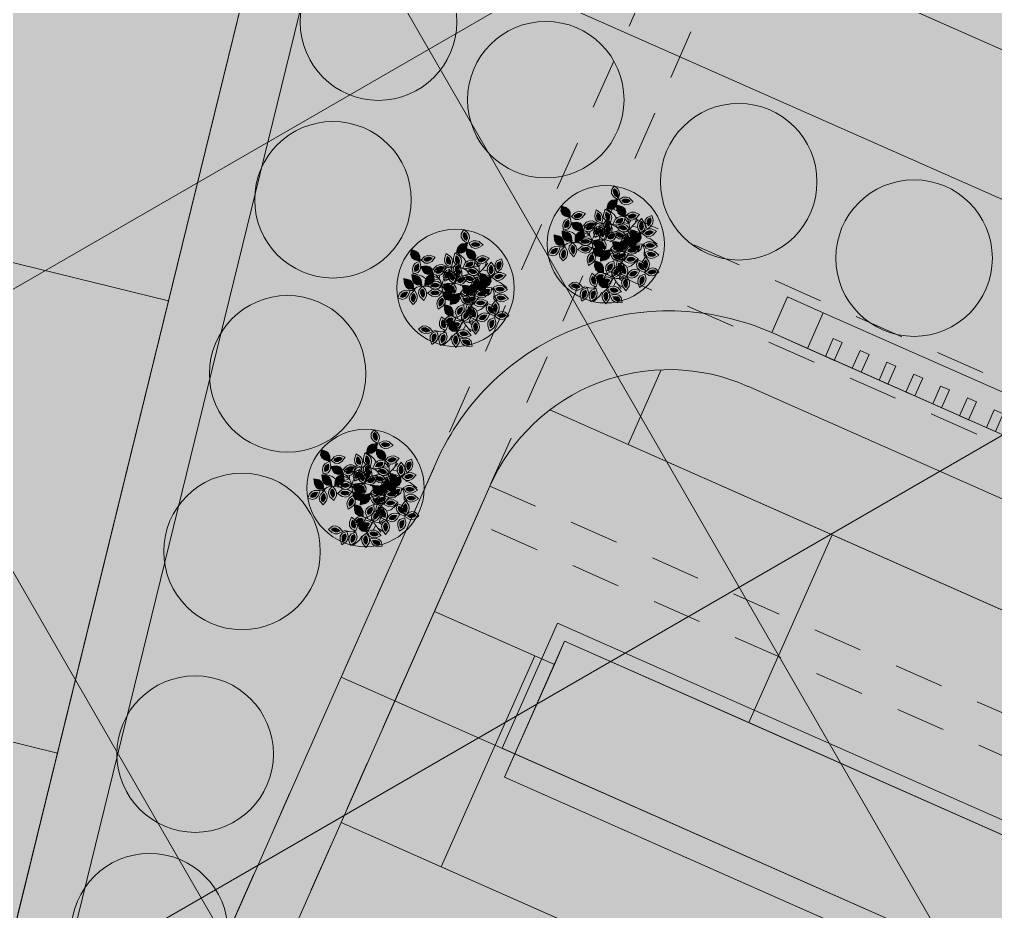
# Model space of a CAD drawing. Header units: inches. Extents: x 0 to 766, y -245 to 236.
# Drawn here: x 240.61 to 243.104, y 74.489 to 76.768 of the extents above; entities that cross this region are included whole.
import ezdxf

# ---------------------------------------------------------------- set-up
doc = ezdxf.new("R2010")
doc.units = ezdxf.units.IN
doc.header["$MEASUREMENT"] = 0
doc.linetypes.add('XREF_PAISAJISMO_200612$0$DASHED', pattern=[19.05, 12.7, -6.35])
for name, color, linetype, lineweight in [('DLP_ETAPAS', 251, 'Continuous', 9), ('DLP_HATCH', 251, 'Continuous', 9), ('XREF_PAISAJISMO_200612$0$A-CARP', 251, 'Continuous', 9), ('XREF_PAISAJISMO_200612$0$A-HATCH-PISOS', 251, 'Continuous', 9), ('XREF_PAISAJISMO_200612$0$A-MURO', 251, 'Continuous', 9), ('XREF_PAISAJISMO_200612$0$A-MURO BAJO', 251, 'Continuous', 9), ('XREF_PAISAJISMO_200612$0$A-TECHO-PROY', 251, 'XREF_PAISAJISMO_200612$0$DASHED', 9), ('XREF_PAISAJISMO_200612$0$HATCH MUROS', 251, 'Continuous', 9), ('XREF_PISOS_200612$0$A-HATCH-PISOS', 251, 'Continuous', 9), ('XREF_PISOS_200612$0$A-PISO', 251, 'Continuous', 9), ('XREF_PISOS_200612$0$HATCH MUROS', 251, 'Continuous', 9), ('XREF_VEGETACION_200612$0$0_PA_cedron', 251, 'Continuous', 9), ('XREF_VEGETACION_200612$0$0_PA_menta', 251, 'Continuous', 9), ('XREF_VEGETACION_200612$0$0_PA_mora', 251, 'Continuous', 9), ('XREF_VEGETACION_200612$0$0_PA_romero', 251, 'Continuous', 9), ('XREF_VEGETACION_200612$0$0_PA_VEGETACION', 251, 'Continuous', 9), ('XREF_VEGETACION_200612$0$TEXTOS CONCEP', 251, 'Continuous', 9)]:
    doc.layers.add(name, color=color, linetype=linetype, lineweight=lineweight)

# ---------------------------------------------------------------- blocks, each defined once
blk = doc.blocks.new('XREF_VEGETACION_200612$0$HOJAS')
at = {"layer": 'XREF_VEGETACION_200612$0$0_PA_menta', "true_color": 0x6da966}
h = blk.add_hatch(color=75, dxfattribs=at)
h.paths.add_polyline_path([(84.497, -5.854), (84.469, -5.816), (84.427, -5.789), (84.354, -5.776), (84.349, -5.855), (84.376, -5.902), (84.426, -5.929), (84.512, -5.94)])
h.paths.add_polyline_path([(84.416, -5.817), (84.448, -5.838), (84.469, -5.866), (84.475, -5.905), (84.436, -5.9), (84.397, -5.879), (84.379, -5.848), (84.382, -5.811)], flags=16)
at = {"layer": 'XREF_VEGETACION_200612$0$0_PA_menta', "true_color": 0xb8d5b4}
for points in [[(84.448, -5.838), (84.416, -5.817), (84.382, -5.811), (84.379, -5.848), (84.397, -5.879), (84.436, -5.9), (84.475, -5.905), (84.469, -5.866)], [(84.621, -5.863), (84.588, -5.884), (84.569, -5.912), (84.601, -5.93), (84.638, -5.926), (84.672, -5.899), (84.693, -5.865), (84.655, -5.856)], [(84.443, -6.04), (84.439, -6.078), (84.448, -6.111), (84.482, -6.097), (84.502, -6.067), (84.504, -6.024), (84.491, -5.986), (84.459, -6.009)], [(84.816, -6.03), (84.792, -6.06), (84.783, -6.093), (84.819, -6.099), (84.852, -6.084), (84.876, -6.048), (84.885, -6.009), (84.846, -6.012)], [(85.144, -5.997), (85.129, -5.961), (85.104, -5.938), (85.081, -5.967), (85.079, -6.003), (85.1, -6.041), (85.13, -6.068), (85.145, -6.032)], [(84.63, -6.093), (84.667, -6.101), (84.701, -6.094), (84.69, -6.059), (84.662, -6.036), (84.619, -6.031), (84.58, -6.04), (84.6, -6.074)], [(84.658, -6.234), (84.661, -6.273), (84.698, -6.258), (84.73, -6.228), (84.739, -6.193), (84.727, -6.159), (84.696, -6.173), (84.67, -6.201)], [(85.011, -6.133), (85.035, -6.163), (85.065, -6.179), (85.079, -6.146), (85.072, -6.11), (85.042, -6.079), (85.006, -6.061), (85, -6.1)], [(85.178, -6.129), (85.154, -6.16), (85.145, -6.193), (85.181, -6.199), (85.214, -6.183), (85.238, -6.147), (85.247, -6.108), (85.208, -6.111)], [(84.369, -6.282), (84.33, -6.278), (84.339, -6.318), (84.363, -6.354), (84.396, -6.369), (84.432, -6.363), (84.423, -6.33), (84.399, -6.3)], [(84.486, -6.202), (84.447, -6.199), (84.456, -6.238), (84.479, -6.274), (84.512, -6.289), (84.548, -6.283), (84.54, -6.25), (84.516, -6.22)], [(84.755, -6.269), (84.729, -6.298), (84.765, -6.315), (84.808, -6.318), (84.84, -6.301), (84.858, -6.269), (84.826, -6.256), (84.788, -6.256)], [(85.032, -6.282), (84.995, -6.274), (84.961, -6.28), (84.971, -6.315), (84.999, -6.338), (85.042, -6.344), (85.081, -6.335), (85.061, -6.301)], [(85.033, -6.359), (85.048, -6.395), (85.079, -6.369), (85.1, -6.332), (85.098, -6.295), (85.076, -6.266), (85.051, -6.289), (85.035, -6.324)], [(85.301, -6.292), (85.268, -6.313), (85.249, -6.342), (85.282, -6.359), (85.318, -6.355), (85.352, -6.329), (85.373, -6.295), (85.335, -6.285)], [(84.305, -6.474), (84.281, -6.504), (84.272, -6.537), (84.308, -6.543), (84.341, -6.527), (84.365, -6.491), (84.373, -6.452), (84.334, -6.455)], [(84.504, -6.49), (84.482, -6.458), (84.457, -6.49), (84.445, -6.531), (84.454, -6.566), (84.482, -6.59), (84.502, -6.562), (84.51, -6.525)], [(84.645, -6.429), (84.629, -6.394), (84.603, -6.372), (84.582, -6.401), (84.58, -6.437), (84.602, -6.475), (84.633, -6.5), (84.648, -6.464)], [(84.767, -6.391), (84.741, -6.419), (84.777, -6.436), (84.821, -6.44), (84.853, -6.423), (84.87, -6.391), (84.839, -6.378), (84.8, -6.378)], [(84.889, -6.571), (84.904, -6.607), (84.934, -6.581), (84.955, -6.543), (84.954, -6.507), (84.932, -6.478), (84.906, -6.501), (84.891, -6.536)], [(85.044, -6.404), (85.007, -6.395), (84.973, -6.402), (84.984, -6.437), (85.011, -6.46), (85.054, -6.466), (85.093, -6.457), (85.074, -6.423)], [(85.097, -6.48), (85.099, -6.519), (85.137, -6.506), (85.169, -6.477), (85.18, -6.442), (85.169, -6.407), (85.138, -6.421), (85.111, -6.448)], [(85.385, -6.406), (85.353, -6.426), (85.334, -6.455), (85.366, -6.472), (85.402, -6.468), (85.436, -6.442), (85.457, -6.408), (85.419, -6.398)], [(85.396, -6.574), (85.36, -6.558), (85.356, -6.598), (85.367, -6.64), (85.393, -6.665), (85.429, -6.671), (85.431, -6.637), (85.418, -6.601)]]:
    blk.add_hatch(color=9, dxfattribs=at).paths.add_polyline_path(points)
at = {"layer": 'XREF_VEGETACION_200612$0$0_PA_menta', "true_color": 0x6da966}
h = blk.add_hatch(color=75, dxfattribs=at)
h.paths.add_polyline_path([(84.655, -5.825), (84.609, -5.835), (84.567, -5.862), (84.526, -5.923), (84.595, -5.96), (84.649, -5.955), (84.694, -5.92), (84.74, -5.846)])
h.paths.add_polyline_path([(84.588, -5.884), (84.621, -5.863), (84.655, -5.856), (84.693, -5.865), (84.672, -5.899), (84.638, -5.926), (84.601, -5.93), (84.569, -5.912)], flags=16)
h = blk.add_hatch(color=75, dxfattribs=at)
h.paths.add_polyline_path([(84.436, -5.989), (84.414, -6.031), (84.408, -6.081), (84.429, -6.151), (84.502, -6.122), (84.532, -6.077), (84.534, -6.02), (84.507, -5.938)])
h.paths.add_polyline_path([(84.439, -6.078), (84.443, -6.04), (84.459, -6.009), (84.491, -5.986), (84.504, -6.024), (84.502, -6.067), (84.482, -6.097), (84.448, -6.111)], flags=16)
h = blk.add_hatch(color=75, dxfattribs=at)
h.paths.add_polyline_path([(84.578, -6.095), (84.618, -6.121), (84.667, -6.131), (84.739, -6.117), (84.716, -6.042), (84.675, -6.008), (84.618, -6), (84.534, -6.02)])
h.paths.add_polyline_path([(84.667, -6.101), (84.63, -6.093), (84.6, -6.074), (84.58, -6.04), (84.619, -6.031), (84.662, -6.036), (84.69, -6.059), (84.701, -6.094)], flags=16)
h = blk.add_hatch(color=75, dxfattribs=at)
h.paths.add_polyline_path([(84.836, -5.983), (84.795, -6.007), (84.764, -6.046), (84.745, -6.117), (84.823, -6.13), (84.872, -6.108), (84.904, -6.06), (84.923, -5.976)])
h.paths.add_polyline_path([(84.792, -6.06), (84.816, -6.03), (84.846, -6.012), (84.885, -6.009), (84.876, -6.048), (84.852, -6.084), (84.819, -6.099), (84.783, -6.093)], flags=16)
h = blk.add_hatch(color=75, dxfattribs=at)
h.paths.add_polyline_path([(84.97, -6.103), (84.984, -6.148), (85.016, -6.187), (85.081, -6.222), (85.111, -6.149), (85.1, -6.096), (85.06, -6.054), (84.983, -6.016)])
h.paths.add_polyline_path([(85.035, -6.163), (85.011, -6.133), (85, -6.1), (85.006, -6.061), (85.042, -6.079), (85.072, -6.11), (85.079, -6.146), (85.065, -6.179)], flags=16)
h = blk.add_hatch(color=75, dxfattribs=at)
h.paths.add_polyline_path([(85.176, -6.037), (85.173, -5.99), (85.154, -5.944), (85.1, -5.893), (85.052, -5.956), (85.049, -6.01), (85.076, -6.06), (85.141, -6.117)])
h.paths.add_polyline_path([(85.129, -5.961), (85.144, -5.997), (85.145, -6.032), (85.13, -6.068), (85.1, -6.041), (85.079, -6.003), (85.081, -5.967), (85.104, -5.938)], flags=16)
h = blk.add_hatch(color=75, dxfattribs=at)
h.paths.add_polyline_path([(84.409, -6.166), (84.428, -6.25), (84.459, -6.298), (84.508, -6.32), (84.586, -6.308), (84.567, -6.237), (84.536, -6.197), (84.495, -6.173)])
h.paths.add_polyline_path([(84.548, -6.283), (84.512, -6.289), (84.479, -6.274), (84.456, -6.238), (84.447, -6.199), (84.486, -6.202), (84.516, -6.22), (84.54, -6.25)], flags=16)
h = blk.add_hatch(color=75, dxfattribs=at)
h.paths.add_polyline_path([(84.634, -6.316), (84.714, -6.283), (84.756, -6.244), (84.77, -6.192), (84.745, -6.117), (84.678, -6.148), (84.645, -6.185), (84.627, -6.229)])
h.paths.add_polyline_path([(84.727, -6.159), (84.739, -6.193), (84.73, -6.228), (84.698, -6.258), (84.661, -6.273), (84.658, -6.234), (84.67, -6.201), (84.696, -6.173)], flags=16)
h = blk.add_hatch(color=75, dxfattribs=at)
h.paths.add_polyline_path([(85.198, -6.082), (85.158, -6.107), (85.126, -6.146), (85.107, -6.217), (85.185, -6.23), (85.234, -6.207), (85.266, -6.159), (85.285, -6.075)])
h.paths.add_polyline_path([(85.154, -6.16), (85.178, -6.129), (85.208, -6.111), (85.247, -6.108), (85.238, -6.147), (85.214, -6.183), (85.181, -6.199), (85.145, -6.193)], flags=16)
h = blk.add_hatch(color=75, dxfattribs=at)
h.paths.add_polyline_path([(84.292, -6.245), (84.311, -6.33), (84.343, -6.377), (84.392, -6.4), (84.469, -6.387), (84.45, -6.316), (84.419, -6.277), (84.379, -6.252)])
h.paths.add_polyline_path([(84.432, -6.363), (84.396, -6.369), (84.363, -6.354), (84.339, -6.318), (84.33, -6.278), (84.369, -6.282), (84.399, -6.3), (84.423, -6.33)], flags=16)
h = blk.add_hatch(color=75, dxfattribs=at)
h.paths.add_polyline_path([(84.678, -6.469), (84.674, -6.421), (84.653, -6.376), (84.598, -6.327), (84.552, -6.391), (84.55, -6.445), (84.579, -6.495), (84.646, -6.549)])
h.paths.add_polyline_path([(84.629, -6.394), (84.645, -6.429), (84.648, -6.464), (84.633, -6.5), (84.602, -6.475), (84.58, -6.437), (84.582, -6.401), (84.603, -6.372)], flags=16)
h = blk.add_hatch(color=75, dxfattribs=at)
h.paths.add_polyline_path([(84.679, -6.308), (84.757, -6.344), (84.815, -6.349), (84.862, -6.324), (84.9, -6.254), (84.832, -6.226), (84.782, -6.227), (84.738, -6.244)])
h.paths.add_polyline_path([(84.858, -6.269), (84.84, -6.301), (84.808, -6.318), (84.765, -6.315), (84.729, -6.298), (84.755, -6.269), (84.788, -6.256), (84.826, -6.256)], flags=16)
h = blk.add_hatch(color=75, dxfattribs=at)
h.paths.add_polyline_path([(85.084, -6.28), (85.044, -6.254), (84.995, -6.243), (84.923, -6.257), (84.945, -6.332), (84.987, -6.367), (85.043, -6.375), (85.128, -6.355)])
h.paths.add_polyline_path([(84.995, -6.274), (85.032, -6.282), (85.061, -6.301), (85.081, -6.335), (85.042, -6.344), (84.999, -6.338), (84.971, -6.315), (84.961, -6.28)], flags=16)
h = blk.add_hatch(color=75, dxfattribs=at)
h.paths.add_polyline_path([(85.037, -6.445), (85.103, -6.389), (85.13, -6.339), (85.128, -6.285), (85.081, -6.222), (85.026, -6.271), (85.006, -6.317), (85.003, -6.364)])
h.paths.add_polyline_path([(85.076, -6.266), (85.098, -6.295), (85.1, -6.332), (85.079, -6.369), (85.048, -6.395), (85.033, -6.359), (85.035, -6.324), (85.051, -6.289)], flags=16)
h = blk.add_hatch(color=75, dxfattribs=at)
h.paths.add_polyline_path([(85.336, -6.254), (85.289, -6.264), (85.247, -6.291), (85.206, -6.352), (85.275, -6.39), (85.329, -6.384), (85.375, -6.349), (85.42, -6.276)])
h.paths.add_polyline_path([(85.268, -6.313), (85.301, -6.292), (85.335, -6.285), (85.373, -6.295), (85.352, -6.329), (85.318, -6.355), (85.282, -6.359), (85.249, -6.342)], flags=16)
h = blk.add_hatch(color=75, dxfattribs=at)
h.paths.add_polyline_path([(84.325, -6.426), (84.284, -6.451), (84.253, -6.49), (84.234, -6.561), (84.312, -6.574), (84.361, -6.551), (84.393, -6.503), (84.412, -6.419)])
h.paths.add_polyline_path([(84.281, -6.504), (84.305, -6.474), (84.334, -6.455), (84.373, -6.452), (84.365, -6.491), (84.341, -6.527), (84.308, -6.543), (84.272, -6.537)], flags=16)
h = blk.add_hatch(color=75, dxfattribs=at)
h.paths.add_polyline_path([(84.483, -6.407), (84.43, -6.476), (84.414, -6.531), (84.428, -6.583), (84.487, -6.635), (84.53, -6.575), (84.54, -6.526), (84.533, -6.479)])
h.paths.add_polyline_path([(84.482, -6.59), (84.454, -6.566), (84.445, -6.531), (84.457, -6.49), (84.482, -6.458), (84.504, -6.49), (84.51, -6.525), (84.502, -6.562)], flags=16)
h = blk.add_hatch(color=75, dxfattribs=at)
h.paths.add_polyline_path([(84.691, -6.429), (84.77, -6.466), (84.827, -6.47), (84.875, -6.445), (84.912, -6.376), (84.844, -6.347), (84.794, -6.348), (84.75, -6.365)])
h.paths.add_polyline_path([(84.87, -6.391), (84.853, -6.423), (84.821, -6.44), (84.777, -6.436), (84.741, -6.419), (84.767, -6.391), (84.8, -6.378), (84.839, -6.378)], flags=16)
h = blk.add_hatch(color=75, dxfattribs=at)
h.paths.add_polyline_path([(84.892, -6.656), (84.958, -6.6), (84.986, -6.55), (84.983, -6.496), (84.936, -6.433), (84.882, -6.483), (84.861, -6.529), (84.858, -6.576)])
h.paths.add_polyline_path([(84.932, -6.478), (84.954, -6.507), (84.955, -6.543), (84.934, -6.581), (84.904, -6.607), (84.889, -6.571), (84.891, -6.536), (84.906, -6.501)], flags=16)
h = blk.add_hatch(color=75, dxfattribs=at)
h.paths.add_polyline_path([(85.096, -6.402), (85.056, -6.376), (85.007, -6.365), (84.935, -6.378), (84.957, -6.454), (84.999, -6.488), (85.056, -6.496), (85.14, -6.477)])
h.paths.add_polyline_path([(85.007, -6.395), (85.044, -6.404), (85.074, -6.423), (85.093, -6.457), (85.054, -6.466), (85.011, -6.46), (84.984, -6.437), (84.973, -6.402)], flags=16)
h = blk.add_hatch(color=75, dxfattribs=at)
h.paths.add_polyline_path([(85.071, -6.562), (85.152, -6.532), (85.195, -6.494), (85.211, -6.442), (85.188, -6.367), (85.12, -6.395), (85.086, -6.431), (85.067, -6.475)])
h.paths.add_polyline_path([(85.169, -6.407), (85.18, -6.442), (85.169, -6.477), (85.137, -6.506), (85.099, -6.519), (85.097, -6.48), (85.111, -6.448), (85.138, -6.421)], flags=16)
h = blk.add_hatch(color=75, dxfattribs=at)
h.paths.add_polyline_path([(85.42, -6.367), (85.374, -6.377), (85.331, -6.404), (85.29, -6.466), (85.36, -6.503), (85.414, -6.497), (85.459, -6.462), (85.504, -6.389)])
h.paths.add_polyline_path([(85.353, -6.426), (85.385, -6.406), (85.419, -6.398), (85.457, -6.408), (85.436, -6.442), (85.402, -6.468), (85.366, -6.472), (85.334, -6.455)], flags=16)
h = blk.add_hatch(color=75, dxfattribs=at)
h.paths.add_polyline_path([(85.335, -6.514), (85.325, -6.6), (85.34, -6.656), (85.379, -6.693), (85.457, -6.706), (85.462, -6.633), (85.445, -6.586), (85.414, -6.549)])
h.paths.add_polyline_path([(85.429, -6.671), (85.393, -6.665), (85.367, -6.64), (85.356, -6.598), (85.36, -6.558), (85.396, -6.574), (85.418, -6.601), (85.431, -6.637)], flags=16)
at = {"layer": 'XREF_VEGETACION_200612$0$0_PA_menta', "color": 65, "true_color": 0x85956a}
for points in [[(84.512, -5.94), (84.426, -5.929), (84.376, -5.902), (84.349, -5.855), (84.354, -5.776), (84.427, -5.789), (84.469, -5.816), (84.497, -5.854)], [(84.74, -5.846), (84.694, -5.92), (84.649, -5.955), (84.595, -5.96), (84.526, -5.923), (84.567, -5.862), (84.609, -5.835), (84.655, -5.825)], [(84.507, -5.938), (84.534, -6.02), (84.532, -6.077), (84.502, -6.122), (84.429, -6.151), (84.408, -6.081), (84.414, -6.031), (84.436, -5.989)], [(84.534, -6.02), (84.618, -6), (84.675, -6.008), (84.716, -6.042), (84.739, -6.117), (84.667, -6.131), (84.618, -6.121), (84.578, -6.095)], [(84.923, -5.976), (84.904, -6.06), (84.872, -6.108), (84.823, -6.13), (84.745, -6.117), (84.764, -6.046), (84.795, -6.007), (84.836, -5.983)], [(84.983, -6.016), (85.06, -6.054), (85.1, -6.096), (85.111, -6.149), (85.081, -6.222), (85.016, -6.187), (84.984, -6.148), (84.97, -6.103)], [(85.141, -6.117), (85.076, -6.06), (85.049, -6.01), (85.052, -5.956), (85.1, -5.893), (85.154, -5.944), (85.173, -5.99), (85.176, -6.037)], [(84.409, -6.166), (84.428, -6.25), (84.459, -6.298), (84.508, -6.32), (84.586, -6.308), (84.567, -6.237), (84.536, -6.197), (84.495, -6.173)], [(84.634, -6.316), (84.714, -6.283), (84.756, -6.244), (84.77, -6.192), (84.745, -6.117), (84.678, -6.148), (84.645, -6.185), (84.627, -6.229)], [(85.285, -6.075), (85.266, -6.159), (85.234, -6.207), (85.185, -6.23), (85.107, -6.217), (85.126, -6.146), (85.158, -6.107), (85.198, -6.082)], [(84.292, -6.245), (84.311, -6.33), (84.343, -6.377), (84.392, -6.4), (84.469, -6.387), (84.45, -6.316), (84.419, -6.277), (84.379, -6.252)], [(84.646, -6.549), (84.579, -6.495), (84.55, -6.445), (84.552, -6.391), (84.598, -6.327), (84.653, -6.376), (84.674, -6.421), (84.678, -6.469)], [(84.679, -6.308), (84.757, -6.344), (84.815, -6.349), (84.862, -6.324), (84.9, -6.254), (84.832, -6.226), (84.782, -6.227), (84.738, -6.244)], [(85.128, -6.355), (85.043, -6.375), (84.987, -6.367), (84.945, -6.332), (84.923, -6.257), (84.995, -6.243), (85.044, -6.254), (85.084, -6.28)], [(85.037, -6.445), (85.103, -6.389), (85.13, -6.339), (85.128, -6.285), (85.081, -6.222), (85.026, -6.271), (85.006, -6.317), (85.003, -6.364)], [(84.412, -6.419), (84.393, -6.503), (84.361, -6.551), (84.312, -6.574), (84.234, -6.561), (84.253, -6.49), (84.284, -6.451), (84.325, -6.426)], [(84.483, -6.407), (84.43, -6.476), (84.414, -6.531), (84.428, -6.583), (84.487, -6.635), (84.53, -6.575), (84.54, -6.526), (84.533, -6.479)], [(84.691, -6.429), (84.77, -6.466), (84.827, -6.47), (84.875, -6.445), (84.912, -6.376), (84.844, -6.347), (84.794, -6.348), (84.75, -6.365)], [(84.892, -6.656), (84.958, -6.6), (84.986, -6.55), (84.983, -6.496), (84.936, -6.433), (84.882, -6.483), (84.861, -6.529), (84.858, -6.576)], [(85.14, -6.477), (85.056, -6.496), (84.999, -6.488), (84.957, -6.454), (84.935, -6.378), (85.007, -6.365), (85.056, -6.376), (85.096, -6.402)], [(85.071, -6.562), (85.152, -6.532), (85.195, -6.494), (85.211, -6.442), (85.188, -6.367), (85.12, -6.395), (85.086, -6.431), (85.067, -6.475)], [(85.504, -6.389), (85.459, -6.462), (85.414, -6.497), (85.36, -6.503), (85.29, -6.466), (85.331, -6.404), (85.374, -6.377), (85.42, -6.367)], [(85.335, -6.514), (85.325, -6.6), (85.34, -6.656), (85.379, -6.693), (85.457, -6.706), (85.462, -6.633), (85.445, -6.586), (85.414, -6.549)]]:
    blk.add_lwpolyline(points, close=True, dxfattribs=at)
at = {"layer": 'XREF_VEGETACION_200612$0$0_PA_menta', "color": 67, "true_color": 0x73805b}
for points in [[(84.475, -5.905), (84.436, -5.9), (84.397, -5.879), (84.379, -5.848), (84.382, -5.811), (84.416, -5.817), (84.448, -5.838), (84.469, -5.866), (84.475, -5.905), (84.475, -5.905)], [(84.693, -5.865), (84.672, -5.899), (84.638, -5.926), (84.601, -5.93), (84.569, -5.912), (84.588, -5.884), (84.621, -5.863), (84.655, -5.856), (84.693, -5.865), (84.693, -5.865)], [(84.729, -6.298), (84.765, -6.315), (84.808, -6.318), (84.84, -6.301), (84.858, -6.269), (84.826, -6.256), (84.788, -6.256), (84.755, -6.269), (84.729, -6.298), (84.729, -6.298)], [(84.482, -6.458), (84.457, -6.49), (84.445, -6.531), (84.454, -6.566), (84.482, -6.59), (84.502, -6.562), (84.51, -6.525), (84.504, -6.49), (84.482, -6.458), (84.482, -6.458)]]:
    blk.add_lwpolyline(points, dxfattribs=at)
at = {"layer": 'XREF_VEGETACION_200612$0$0_PA_menta', "color": 65, "true_color": 0x85956a}
for points in [[(84.491, -5.986), (84.504, -6.024), (84.502, -6.067), (84.482, -6.097), (84.448, -6.111), (84.439, -6.078), (84.443, -6.04), (84.459, -6.009), (84.491, -5.986), (84.491, -5.986)], [(84.885, -6.009), (84.876, -6.048), (84.852, -6.084), (84.819, -6.099), (84.783, -6.093), (84.792, -6.06), (84.816, -6.03), (84.846, -6.012), (84.885, -6.009), (84.885, -6.009)], [(85.13, -6.068), (85.1, -6.041), (85.079, -6.003), (85.081, -5.967), (85.104, -5.938), (85.129, -5.961), (85.144, -5.997), (85.145, -6.032), (85.13, -6.068), (85.13, -6.068)], [(84.636, -6.207), (84.574, -6.172), (84.44, -6.146)], [(84.58, -6.04), (84.619, -6.031), (84.662, -6.036), (84.69, -6.059), (84.701, -6.094), (84.667, -6.101), (84.63, -6.093), (84.6, -6.074), (84.58, -6.04), (84.58, -6.04)], [(84.661, -6.273), (84.698, -6.258), (84.73, -6.228), (84.739, -6.193), (84.727, -6.159), (84.696, -6.173), (84.67, -6.201), (84.658, -6.234), (84.661, -6.273), (84.661, -6.273)], [(84.847, -6.179), (84.755, -6.146)], [(84.847, -6.179), (84.848, -6.119)], [(84.929, -6.13), (84.91, -6.034)], [(84.916, -6.189), (85, -6.167)], [(85.006, -6.061), (85.042, -6.079), (85.072, -6.11), (85.079, -6.146), (85.065, -6.179), (85.035, -6.163), (85.011, -6.133), (85, -6.1), (85.006, -6.061), (85.006, -6.061)], [(85.247, -6.108), (85.238, -6.147), (85.214, -6.183), (85.181, -6.199), (85.145, -6.193), (85.154, -6.16), (85.178, -6.129), (85.208, -6.111), (85.247, -6.108), (85.247, -6.108)], [(84.33, -6.278), (84.339, -6.318), (84.363, -6.354), (84.396, -6.369), (84.432, -6.363), (84.423, -6.33), (84.399, -6.3), (84.369, -6.282), (84.33, -6.278), (84.33, -6.278)], [(84.582, -6.323), (84.512, -6.355), (84.446, -6.417), (84.412, -6.419)], [(84.447, -6.199), (84.456, -6.238), (84.479, -6.274), (84.512, -6.289), (84.548, -6.283), (84.54, -6.25), (84.516, -6.22), (84.486, -6.202), (84.447, -6.199), (84.447, -6.199)], [(84.582, -6.323), (84.547, -6.314)], [(84.582, -6.323), (84.575, -6.359)], [(84.847, -6.179), (84.763, -6.218)], [(84.905, -6.287), (84.862, -6.324)], [(84.889, -6.274), (84.94, -6.315)], [(85.191, -6.241), (85.262, -6.228), (85.396, -6.247)], [(85.373, -6.295), (85.352, -6.329), (85.318, -6.355), (85.282, -6.359), (85.249, -6.342), (85.268, -6.313), (85.301, -6.292), (85.335, -6.285), (85.373, -6.295), (85.373, -6.295)], [(84.373, -6.452), (84.365, -6.491), (84.341, -6.527), (84.308, -6.543), (84.272, -6.537), (84.281, -6.504), (84.305, -6.474), (84.334, -6.455), (84.373, -6.452), (84.373, -6.452)], [(84.486, -6.379), (84.469, -6.384)], [(84.486, -6.379), (84.483, -6.407)], [(84.633, -6.5), (84.602, -6.475), (84.58, -6.437), (84.582, -6.401), (84.603, -6.372), (84.629, -6.394), (84.645, -6.429), (84.648, -6.464), (84.633, -6.5), (84.633, -6.5)], [(84.912, -6.376), (84.92, -6.351)], [(85.204, -6.368), (85.2, -6.405)], [(85.204, -6.368), (85.261, -6.421), (85.303, -6.502), (85.335, -6.514)], [(85.204, -6.368), (85.241, -6.371)], [(85.277, -6.453), (85.292, -6.463)], [(85.457, -6.408), (85.436, -6.442), (85.402, -6.468), (85.366, -6.472), (85.334, -6.455), (85.353, -6.426), (85.385, -6.406), (85.419, -6.398), (85.457, -6.408), (85.457, -6.408)]]:
    blk.add_lwpolyline(points, dxfattribs=at)
at = {"layer": 'XREF_VEGETACION_200612$0$0_PA_menta', "color": 75, "true_color": 0x6da966}
for points in [[(85.081, -6.335), (85.042, -6.344), (84.999, -6.338), (84.971, -6.315), (84.961, -6.28), (84.995, -6.274), (85.032, -6.282), (85.061, -6.301), (85.081, -6.335), (85.081, -6.335)], [(85.048, -6.395), (85.079, -6.369), (85.1, -6.332), (85.098, -6.295), (85.076, -6.266), (85.051, -6.289), (85.035, -6.324), (85.033, -6.359), (85.048, -6.395), (85.048, -6.395)], [(84.741, -6.419), (84.777, -6.436), (84.821, -6.44), (84.853, -6.423), (84.87, -6.391), (84.839, -6.378), (84.8, -6.378), (84.767, -6.391), (84.741, -6.419), (84.741, -6.419)], [(84.904, -6.607), (84.934, -6.581), (84.955, -6.543), (84.954, -6.507), (84.932, -6.478), (84.906, -6.501), (84.891, -6.536), (84.889, -6.571), (84.904, -6.607), (84.904, -6.607)], [(85.093, -6.457), (85.054, -6.466), (85.011, -6.46), (84.984, -6.437), (84.973, -6.402), (85.007, -6.395), (85.044, -6.404), (85.074, -6.423), (85.093, -6.457), (85.093, -6.457)], [(85.099, -6.519), (85.137, -6.506), (85.169, -6.477), (85.18, -6.442), (85.169, -6.407), (85.138, -6.421), (85.111, -6.448), (85.097, -6.48), (85.099, -6.519), (85.099, -6.519)], [(85.36, -6.558), (85.356, -6.598), (85.367, -6.64), (85.393, -6.665), (85.429, -6.671), (85.431, -6.637), (85.418, -6.601), (85.396, -6.574), (85.36, -6.558), (85.36, -6.558)]]:
    blk.add_lwpolyline(points, dxfattribs=at)
at = {"layer": 'XREF_VEGETACION_200612$0$0_PA_menta', "color": 67, "true_color": 0x73805b}
blk.add_lwpolyline([(85.42, -6.276), (85.375, -6.349), (85.329, -6.384), (85.275, -6.39), (85.206, -6.352), (85.247, -6.291), (85.289, -6.264), (85.336, -6.254)], close=True, dxfattribs=at)
at = {"layer": 'XREF_VEGETACION_200612$0$0_PA_menta', "color": 65, "true_color": 0x85956a}
for centre, radius, start, end in [((82.143, -5.522), 2.852, 344.9723, 349.1946), ((85.135, -6.91), 0.69, 92.018, 110.0909)]:
    blk.add_arc(centre, radius, start, end, dxfattribs=at)
for points in [[(84.784, -6.124), (84.879, -6.22), (84.922, -6.356), (84.947, -6.436)], [(84.897, -6.261), (84.763, -6.313), (84.582, -6.323)]]:
    blk.add_spline(points, degree=3, dxfattribs=at)
blk = doc.blocks.new('XREF_VEGETACION_200612$0$MENTA')
blk.add_circle((-535.5824, 132.0065), 0.3376)
at = {"layer": 'XREF_VEGETACION_200612$0$TEXTOS CONCEP', "color": 7, "lineweight": 15}
for p, xscale, yscale, zscale, rotation in [((-561.308, 149.0994), 0.3635940243140427, 0.3635940243140427, 0.3635940243140427, 330.8857968154077), ((-566.0035, 138.1434), 0.3635940243140426, 0.3635940243140426, 0.3635940243140426, 352.8199063473622), ((-513.4572, 153.5039), 0.3635940243140428, 0.3635940243140428, 0.3635940243140428, 228.7032659710576)]:
    blk.add_blockref('XREF_VEGETACION_200612$0$HOJAS', p, dxfattribs=dict(at, xscale=xscale, yscale=yscale, zscale=zscale, rotation=rotation))
blk = doc.blocks.new('XREF_VEGETACION_200612$0$CEDRON')
at = {"layer": 'XREF_VEGETACION_200612$0$0_PA_cedron'}
h = blk.add_hatch(color=68, dxfattribs=at)
h.dxf.hatch_style = 1
h.set_gradient(color1=(51, 102, 0), color2=(31, 127, 0), tint=1, name='SPHERICAL')
edge = h.paths.add_edge_path()
edge.add_arc((2600.5585, 1578.1446), 0.225, 0, 360)
blk.add_circle((2600.5585, 1578.1446), 0.225, dxfattribs=at)
blk = doc.blocks.new('XREF_VEGETACION_200612$0$ROMERO')
at = {"layer": 'XREF_VEGETACION_200612$0$0_PA_mora', "lineweight": 35, "true_color": 0x8c458c}
h = blk.add_hatch(color=205, dxfattribs=at)
h.dxf.hatch_style = 1
h.paths.add_polyline_path([(0.225, 0, 1), (-0.225, 0, 1)])
at = {"layer": 'XREF_VEGETACION_200612$0$0_PA_mora'}
blk.add_circle((0, 0), 0.225, dxfattribs=at)
blk = doc.blocks.new('XREF_PISOS_200612$0$P_PISO')
at = {"layer": 'XREF_PISOS_200612$0$A-HATCH-PISOS', "true_color": 0xe0e0e1}
h = blk.add_hatch(color=254, dxfattribs=at)
h.dxf.hatch_style = 1
h.paths.add_polyline_path([(1.19, 0.59), (0, 0.59), (0, 0), (1.19, 0)])
blk.add_lwpolyline([(0, 0), (1.19, 0), (1.19, 0.59), (0, 0.59)], close=True)
blk = doc.blocks.new('XREF_PISOS_200612$0$PISO_AREA DE PARRILLAS')
at = {"layer": 'XREF_PISOS_200612$0$HATCH MUROS', "linetype": 'Continuous', "true_color": 0xe0e0e1}
h = blk.add_hatch(color=254, dxfattribs=at)
h.dxf.hatch_style = 1
h.paths.add_polyline_path([(10.55, 3.3504), (9.96, 3.3504), (9.96, 2.7304), (10.55, 2.7304)])
h.paths.add_polyline_path([(9.96, 3.3504), (9.7, 3.3504), (9.7, 2.1604), (9.96, 2.1604), (9.96, 2.7304)])
h.paths.add_polyline_path([(9.96, 2.1604), (9.7, 2.1604), (9.7, 0.9704), (9.96, 0.9704)])
h.paths.add_polyline_path([(9.96, 0.9704), (9.7, 0.9704), (9.7, 0.0004, 0.114395), (9.751, -0.2196), (9.96, -0.2196)])
h.paths.add_polyline_path([(9.96, -0.2196), (9.751, -0.2196, 0.154855), (9.96, -0.4382)])
h.paths.add_polyline_path([(10.55, -0.1996), (10.45, -0.1996), (10.45, 0.3504), (9.96, 0.3504), (9.96, -0.2196), (9.96, -0.4382, 0.125822), (10.2, -0.4996), (10.55, -0.4996), (10.55, -0.2196)])
h.paths.add_polyline_path([(10.485, 0.3504), (10.45, 0.3504), (10.45, -0.1996), (10.55, -0.1996), (10.55, -0.1646), (10.485, -0.1646)], flags=17)
h.paths.add_polyline_path([(10.485, 1.5404), (10.45, 1.5404), (10.45, 0.3504), (10.485, 0.3504)])
h.paths.add_polyline_path([(10.45, 1.5404), (9.96, 1.5404), (9.96, 0.3504), (10.45, 0.3504)])
h.paths.add_polyline_path([(10.55, 2.1604), (10.55, 2.7304), (9.96, 2.7304), (9.96, 2.1604), (9.96, 1.5404), (10.45, 1.5404), (10.45, 1.6004), (10.55, 1.6004)])
h.paths.add_polyline_path([(10.55, 1.6004), (10.45, 1.6004), (10.45, 1.5404), (10.485, 1.5404), (10.485, 1.5654), (10.55, 1.5654)], flags=17)
h.paths.add_polyline_path([(10.8, 2.0004), (11.14, 2.0004), (11.14, 2.1604), (10.55, 2.1604), (10.55, 1.6004), (10.8, 1.6004)])
h.paths.add_polyline_path([(10.9, 1.6004), (10.55, 1.6004), (10.55, 1.5654), (10.865, 1.5654), (10.865, 1.5654), (10.865, 0.9704), (10.9, 0.9704)])
h.paths.add_polyline_path([(11.14, 2.0004), (10.8, 2.0004), (10.8, 1.6004), (10.9, 1.6004), (10.9, 0.9704), (11.14, 0.9704), (11.14, 1.5404)])
h.paths.add_polyline_path([(11.14, 0.9704), (10.9, 0.9704), (10.9, -0.1996), (10.8, -0.1996), (10.8, -0.2196), (11.14, -0.2196), (11.14, 0.3504)])
h.paths.add_polyline_path([(10.9, 0.9704), (10.865, 0.9704), (10.865, -0.1646), (10.55, -0.1646), (10.55, -0.1996), (10.9, -0.1996)])
h.paths.add_polyline_path([(10.8, -0.2196), (10.55, -0.2196), (10.55, -0.4996), (10.8, -0.4996)])
h.paths.add_polyline_path([(10.8, -0.1996), (10.55, -0.1996), (10.55, -0.2196), (10.8, -0.2196)])
h.paths.add_polyline_path([(11.14, -0.2196), (10.8, -0.2196), (10.8, -0.4996), (11.14, -0.4996)])
h.paths.add_polyline_path([(11.7, -0.1996), (11.6, -0.1996), (11.6, 0.3504), (11.14, 0.3504), (11.14, -0.2196), (11.14, -0.4996), (11.7, -0.4996)])
h.paths.add_polyline_path([(11.635, 0.3504), (11.6, 0.3504), (11.6, -0.1996), (11.73, -0.1996), (11.73, -0.1646), (11.635, -0.1646)])
h.paths.add_polyline_path([(11.73, -0.2196), (11.73, -0.1996), (11.7, -0.1996), (11.7, -0.4996), (11.73, -0.4996)])
h.paths.add_polyline_path([(12.32, -0.2196), (11.73, -0.2196), (11.73, -0.4996), (12.0024, -0.4996, -0.587523), (12.2575, -0.9574), (12.32, -0.9463)])
h.paths.add_polyline_path([(12.91, -0.8416), (12.91, -0.8396), (12.32, -0.8396), (12.32, -0.9463)])
h.paths.add_polyline_path([(13.5, -0.4996), (13.425, -0.4996, 0.414213), (13.5, -0.5746)], flags=17)
h.paths.add_polyline_path([(13.5, -0.4246, 0.414213), (13.425, -0.4996), (13.5, -0.4996)], flags=17)
h.paths.add_polyline_path([(13.5, -0.2196), (12.91, -0.2196), (12.91, -0.8416), (13.5, -0.7368), (13.5, -0.5746, -0.414213), (13.425, -0.4996, -0.414213), (13.5, -0.4246)])
h.paths.add_polyline_path([(12.32, 0.9704), (12.05, 0.9704), (12.05, -0.1996), (11.73, -0.1996), (11.73, -0.2196), (12.32, -0.2196)])
h.paths.add_polyline_path([(12.05, 0.9704), (12.015, 0.9704), (12.015, -0.1646), (11.73, -0.1646), (11.73, -0.1996), (12.05, -0.1996)], flags=17)
h.paths.add_polyline_path([(11.6, 1.5404), (11.14, 1.5404), (11.14, 0.3504), (11.6, 0.3504)])
h.paths.add_polyline_path([(11.635, 1.5404), (11.6, 1.5404), (11.6, 0.3504), (11.635, 0.3504)])
h.paths.add_polyline_path([(11.7, 2.0004), (11.14, 2.0004), (11.14, 1.5404), (11.6, 1.5404), (11.6, 1.6004), (11.7, 1.6004)])
h.paths.add_polyline_path([(11.73, 2.7304), (11.14, 2.7304), (11.14, 2.0004), (11.7, 2.0004), (11.7, 1.6004), (11.73, 1.6004), (11.73, 2.1604)])
h.paths.add_polyline_path([(11.73, 3.3504), (11.14, 3.3504), (11.14, 2.7304), (11.73, 2.7304)])
h.paths.add_polyline_path([(12.32, 2.1604), (11.73, 2.1604), (11.73, 1.6004), (12.05, 1.6004), (12.05, 0.9704), (12.32, 0.9704)])
h.paths.add_polyline_path([(11.73, 1.6004), (11.6, 1.6004), (11.6, 1.5404), (11.635, 1.5404), (11.635, 1.5654), (11.635, 1.5654), (11.73, 1.5654)])
h.paths.add_polyline_path([(12.05, 1.6004), (11.73, 1.6004), (11.73, 1.5654), (12.015, 1.5654), (12.015, 0.9704), (12.05, 0.9704)], flags=17)
h.paths.add_polyline_path([(12.91, 3.3504), (12.32, 3.3504), (12.32, 2.7304), (12.91, 2.7304)])
at = {"layer": 'XREF_PISOS_200612$0$A-PISO', "linetype": 'Continuous', "elevation": 0}
for points in [[(10.485, 1.5654), (10.865, 1.5654), (10.865, -0.1646), (10.485, -0.1646)], [(9.96, 1.5404), (10.485, 1.5404), (10.485, 0.3504), (9.96, 0.3504)], [(10.55, -0.1646), (10.55, -0.2196), (11.14, -0.2196), (11.14, 0.9704), (10.865, 0.9704), (10.865, -0.1646)], [(11.73, -0.4996), (11.73, -0.1646), (11.635, -0.1646), (11.635, 0.3504), (11.14, 0.3504), (11.14, -0.4996)], [(10.55, -0.4996), (11.14, -0.4996), (11.14, -0.2196), (10.55, -0.2196)]]:
    blk.add_lwpolyline(points, close=True, dxfattribs=at)
for points in [[(9.751, -0.2196), (9.96, -0.2196), (9.96, 0.9704), (9.7, 0.9704)], [(9.96, -0.4382), (9.96, 0.3504), (10.485, 0.3504), (10.485, -0.1646), (10.55, -0.1646), (10.55, -0.4996), (10.1998, -0.4996)]]:
    blk.add_lwpolyline(points, dxfattribs=at)
at = {"layer": 'XREF_PISOS_200612$0$A-PISO', "rotation": 90.00000000000004}
blk.add_blockref('XREF_PISOS_200612$0$P_PISO', (8.65, -0.2196, 0), dxfattribs=at)
blk = doc.blocks.new('XREF_PISOS_200612')
at = {"layer": 'XREF_PISOS_200612$0$A-PISO'}
for points in [[(87.7893, 79.5765), (85.2201, 73.7697), (81.7471, 59.6278)], [(81.8237, 59.9397), (85.22, 73.7695), (87.7893, 79.5765)]]:
    blk.add_lwpolyline(points, dxfattribs=at)
at = {"rotation": 246.1334456354289}
blk.add_blockref('XREF_PISOS_200612$0$PISO_AREA DE PARRILLAS', (90.2742, 80.9922, 0), dxfattribs=at)
at = {"layer": 'XREF_PISOS_200612$0$A-PISO', "rotation": 76.2024767624805}
for p in [(84.869, 72.3401, 0), (84.5852, 71.1844, 0), (84.3014, 70.0288, 0)]:
    blk.add_blockref('XREF_PISOS_200612$0$P_PISO', p, dxfattribs=at)
blk = doc.blocks.new('XREF_PAISAJISMO_200612$0$mesa A')
at = {"true_color": 0xffffff}
h = blk.add_hatch(color=7, dxfattribs=at)
h.dxf.hatch_style = 1
h.paths.add_polyline_path([(1.25, 2.25), (0.9, 2.25), (0.9, 0.45), (1.25, 0.45)])
h.paths.add_polyline_path([(0.9, 2.65), (0, 2.65), (0, 0), (0.9, 0)])
h.paths.add_polyline_path([(0, 2.25), (-0.35, 2.25), (-0.35, 0.45), (0, 0.45)])
at = {"layer": 'XREF_PAISAJISMO_200612$0$A-CARP'}
for points in [[(0, 0), (0.9, 0), (0.9, 2.65), (0, 2.65)], [(0, 0.45), (-0.35, 0.45), (-0.35, 2.25), (0, 2.25)]]:
    blk.add_lwpolyline(points, close=True, dxfattribs=at)
blk = doc.blocks.new('XREF_PAISAJISMO_200612$0$celosia planta')
at = {"layer": 'XREF_PAISAJISMO_200612$0$A-HATCH-PISOS', "true_color": 0xffffff}
h = blk.add_hatch(color=7, dxfattribs=at)
h.dxf.hatch_style = 1
h.paths.add_polyline_path([(0, 0), (-0.1, 0), (-0.1, -1.9), (0, -1.9)])
at = {"layer": 'XREF_PAISAJISMO_200612$0$A-CARP'}
for p, q in [((-0.1, -0.1), (-0.1, -1.8)), ((0, -1.8), (0, -0.1))]:
    blk.add_line(p, q, dxfattribs=at)
at = {"layer": 'XREF_PAISAJISMO_200612$0$A-MURO'}
for points in [[(-0.1, -0.1), (0, -0.1), (0, 0), (-0.1, 0)], [(-0.05, -0.175), (0, -0.175), (0, -0.15), (-0.05, -0.15)], [(-0.05, -0.25), (0, -0.25), (0, -0.225), (-0.05, -0.225)], [(-0.05, -0.325), (0, -0.325), (0, -0.3), (-0.05, -0.3)], [(-0.05, -0.4), (0, -0.4), (0, -0.375), (-0.05, -0.375)], [(-0.05, -0.475), (0, -0.475), (0, -0.45), (-0.05, -0.45)], [(-0.05, -0.55), (0, -0.55), (0, -0.525), (-0.05, -0.525)], [(-0.05, -0.625), (0, -0.625), (0, -0.6), (-0.05, -0.6)], [(-0.05, -0.7), (0, -0.7), (0, -0.675), (-0.05, -0.675)], [(-0.05, -0.775), (0, -0.775), (0, -0.75), (-0.05, -0.75)], [(-0.05, -0.85), (0, -0.85), (0, -0.825), (-0.05, -0.825)], [(-0.05, -0.925), (0, -0.925), (0, -0.9), (-0.05, -0.9)], [(-0.05, -1), (0, -1), (0, -0.975), (-0.05, -0.975)], [(-0.05, -1.075), (0, -1.075), (0, -1.05), (-0.05, -1.05)], [(-0.05, -1.15), (0, -1.15), (0, -1.125), (-0.05, -1.125)], [(-0.05, -1.225), (0, -1.225), (0, -1.2), (-0.05, -1.2)], [(-0.05, -1.3), (0, -1.3), (0, -1.275), (-0.05, -1.275)], [(-0.05, -1.375), (0, -1.375), (0, -1.35), (-0.05, -1.35)], [(-0.05, -1.45), (0, -1.45), (0, -1.425), (-0.05, -1.425)], [(-0.05, -1.525), (0, -1.525), (0, -1.5), (-0.05, -1.5)], [(-0.05, -1.6), (0, -1.6), (0, -1.575), (-0.05, -1.575)], [(-0.05, -1.675), (0, -1.675), (0, -1.65), (-0.05, -1.65)], [(-0.05, -1.75), (0, -1.75), (0, -1.725), (-0.05, -1.725)], [(-0.1, -1.9), (0, -1.9), (0, -1.8), (-0.1, -1.8)]]:
    blk.add_lwpolyline(points, close=True, dxfattribs=at)
blk = doc.blocks.new('XREF_PAISAJISMO_200612')
at = {"layer": 'XREF_PAISAJISMO_200612$0$HATCH MUROS', "true_color": 0xf8991e, "transparency": 33554636}
h = blk.add_hatch(color=30, dxfattribs=at)
h.dxf.hatch_style = 1
h.paths.add_polyline_path([(85.2746, 73.3627), (89.6509, 71.4264), (89.7925, 71.7465), (85.22, 73.7695), (84.3953, 70.4112, 0.915774), (84.961, 70.2183), (85.0833, 70.4948), (84.9462, 70.5555), (84.8238, 70.279, -0.915774), (84.541, 70.3754)])
h = blk.add_hatch(color=30, dxfattribs=at)
h.dxf.hatch_style = 1
h.paths.add_polyline_path([(85.6903, 71.8666, -0.414214), (86.3498, 72.1215), (89.3676, 70.7863), (89.4283, 70.9234), (86.4105, 72.2587, 0.414214), (85.5531, 71.9272), (85.3103, 71.3786), (85.4475, 71.3179)])
at = {"layer": 'XREF_PAISAJISMO_200612$0$A-MURO BAJO'}
for p, q in [((84.3953, 70.4112, 0), (85.22, 73.7695, 0)), ((85.2746, 73.3627, 0), (84.541, 70.3754, 0)), ((86.4105, 72.2587, 0), (89.4283, 70.9234, 0)), ((86.3498, 72.1215, 0), (89.3676, 70.7863, 0)), ((85.5531, 71.9272, 0), (85.3103, 71.3786, 0)), ((85.6903, 71.8667, 0), (85.4475, 71.3179, 0))]:
    blk.add_line(p, q, dxfattribs=at)
at = {"layer": 'XREF_PAISAJISMO_200612$0$A-MURO BAJO', "elevation": 0}
blk.add_lwpolyline([(85.2746, 73.3627), (89.6509, 71.4264), (89.7925, 71.7465), (85.22, 73.7695)], dxfattribs=at)
at = {"layer": 'XREF_PAISAJISMO_200612$0$A-MURO BAJO'}
for radius in [0.65, 0.5]:
    blk.add_arc((86.1475, 71.6642, 0), radius, 66.1331, 156.1331, dxfattribs=at)
at = {"layer": 'XREF_PAISAJISMO_200612$0$A-TECHO-PROY', "ltscale": 0.01, "elevation": 0}
for points in [[(92.7178, 80.2117), (86.952, 67.1803), (84.0257, 68.4751), (89.7914, 81.5065)], [(84.2235, 68.5515), (89.8679, 81.3086), (92.5199, 80.1353), (86.8756, 67.3782)], [(88.6559, 71.4019), (88.5952, 71.2647), (85.9431, 72.4381), (86.0038, 72.5753)], [(88.3423, 70.6932), (88.3018, 70.6017), (85.6498, 71.7751), (85.6903, 71.8666)]]:
    blk.add_lwpolyline(points, close=True, dxfattribs=at)
at = {"layer": 'XREF_PAISAJISMO_200612$0$A-MURO BAJO', "color": 1, "rotation": 246.1331071779458}
for name, p in [('XREF_PAISAJISMO_200612$0$celosia planta', (88.148, 71.4899, 0)), ('XREF_PAISAJISMO_200612$0$mesa A', (85.3103, 71.3786, 0))]:
    blk.add_blockref(name, p, dxfattribs=at)
blk = doc.blocks.new('paisajismo et 1')
at = {"layer": 'XREF_VEGETACION_200612$0$0_PA_VEGETACION', "true_color": 0xecedde, "transparency": 33554618}
h = blk.add_hatch(color=254, dxfattribs=at)
h.paths.add_polyline_path([(85.2746, 73.3627), (84.541, 70.3754, 0.915774), (84.8238, 70.279), (85.5531, 71.9272, -0.414214), (86.4105, 72.2587), (90.0685, 70.6402), (90.291, 71.1432)])
edge = h.paths.add_edge_path()
edge.add_line((85.2746, 73.3627), (84.541, 70.3754))
for name in ['XREF_PAISAJISMO_200612', 'XREF_PISOS_200612']:
    blk.add_blockref(name, (0, 0))
at = {"layer": 'XREF_VEGETACION_200612$0$0_PA_cedron', "xscale": 0.888888888889741, "yscale": 0.888888888889741, "zscale": 0.888888888889741}
for p in [(-2225.7744, -1329.9412, 0), (-2224.8332, -1330.346, 0)]:
    blk.add_blockref('XREF_VEGETACION_200612$0$CEDRON', p, dxfattribs=at)
at = {"layer": 'XREF_VEGETACION_200612$0$0_PA_cedron', "xscale": 0.888888888889741, "yscale": 0.888888888889741, "zscale": 0.888888888889741, "rotation": 357.4126671445176}
for p in [(-2287.2869, -1224.416, 0), (-2287.5193, -1225.3147, 0), (-2287.7555, -1226.2864, 0)]:
    blk.add_blockref('XREF_VEGETACION_200612$0$CEDRON', p, dxfattribs=at)
at = {"layer": 'XREF_VEGETACION_200612$0$0_PA_menta', "xscale": 0.4443182332596436, "yscale": 0.4443182332596436, "zscale": 0.4443182332596436}
for p in [(323.9555, 13.8316, 0), (323.5716, 13.7202, 0), (323.3416, 13.2087, 0)]:
    blk.add_blockref('XREF_VEGETACION_200612$0$MENTA', p, dxfattribs=at)
at = {"layer": 'XREF_VEGETACION_200612$0$0_PA_romero'}
for p, xscale, yscale, zscale, rotation in [((85.4056, 73.0522, 0), 0.8888888888890365, 0.8888888888890365, 0.8888888888890365, 34.80179158550034), ((86.3261, 72.6443, 0), 0.8888888888890364, 0.8888888888890364, 0.8888888888890364, 37.38912444098277), ((85.1733, 72.1534, 0), 0.8888888888890365, 0.8888888888890365, 0.8888888888890365, 34.80179158550034), ((84.9371, 71.1817, 0), 0.8888888888890365, 0.8888888888890365, 0.8888888888890365, 34.80179158550034)]:
    blk.add_blockref('XREF_VEGETACION_200612$0$ROMERO', p, dxfattribs=dict(at, xscale=xscale, yscale=yscale, zscale=zscale, rotation=rotation))
blk = doc.blocks.new('ETAPAS_EL-ROSARIO-01')
at = {"layer": 'DLP_HATCH'}
h = blk.add_hatch(dxfattribs=at)
h.set_pattern_fill('NET', color=8, scale=0.5, angle=30)
h.set_pattern_definition([(30, (-226598.6886, -8188115.8588), (-0.79375, 1.3748153285), []), (120, (-226598.6886, -8188115.8588), (-1.3748153285, -0.79375), [])])
edge = h.paths.add_edge_path()
edge.add_line((-5.1193, -39.3806), (-2.1453, -34.3627))
edge.add_line((-2.1453, -34.3627), (-0.724, -35.1709))
edge.add_line((-0.724, -35.1709), (6.1736, -23.1593))
edge.add_line((6.1736, -23.1593), (4.3725, -12.4872))
edge.add_line((4.3725, -12.4872), (3.084, -7.4127))
edge.add_line((3.084, -7.4127), (0.6029, -1.4531))
edge.add_line((0.6029, -1.4531), (-26.0589, -11.4216))
edge.add_line((-26.0589, -11.4216), (-38.3067, -6.0033))
edge.add_line((-38.3067, -6.0033), (-39.0114, -15.829))
edge.add_line((-39.0114, -15.829), (-41.0464, -27.6598))
edge.add_arc((-46.9596, -26.6427), 6, 309.92555, 350.2403, ccw=False)
edge.add_line((-43.1088, -31.244), (-48.9313, -36.1168))
edge.add_line((-48.9313, -36.1168), (-63.5855, -32.11))
edge.add_line((-63.5855, -32.11), (-61.2715, -23.647))
edge.add_line((-61.2715, -23.647), (-60.8657, -17.421))
edge.add_line((-60.8657, -17.421), (-71.969, -14.9973))
edge.add_line((-71.969, -14.9973), (-72.4637, -16.8066))
edge.add_line((-72.4637, -16.8066), (-97.9879, -9.8282))
edge.add_line((-97.9879, -9.8282), (-103.8113, -36.5534))
edge.add_line((-103.8113, -36.5534), (-110.3536, -66.4247))
edge.add_line((-110.3536, -66.4247), (-53.6179, -81.6177))
edge.add_line((-53.6179, -81.6177), (-44.925, -72.7202))
edge.add_line((-44.925, -72.7202), (-5.1193, -39.3806))

msp = doc.modelspace()

# ---------------------------------------------------------------- block references
at = {"color": 251}
msp.add_blockref('paisajismo et 1', (156.1221, 3.7092, 0), dxfattribs=at)
at = {"layer": 'DLP_ETAPAS', "color": 251}
msp.add_blockref('ETAPAS_EL-ROSARIO-01', (278.4599, 96.2553, 0), dxfattribs=at)

doc.saveas('drawing.dxf')
